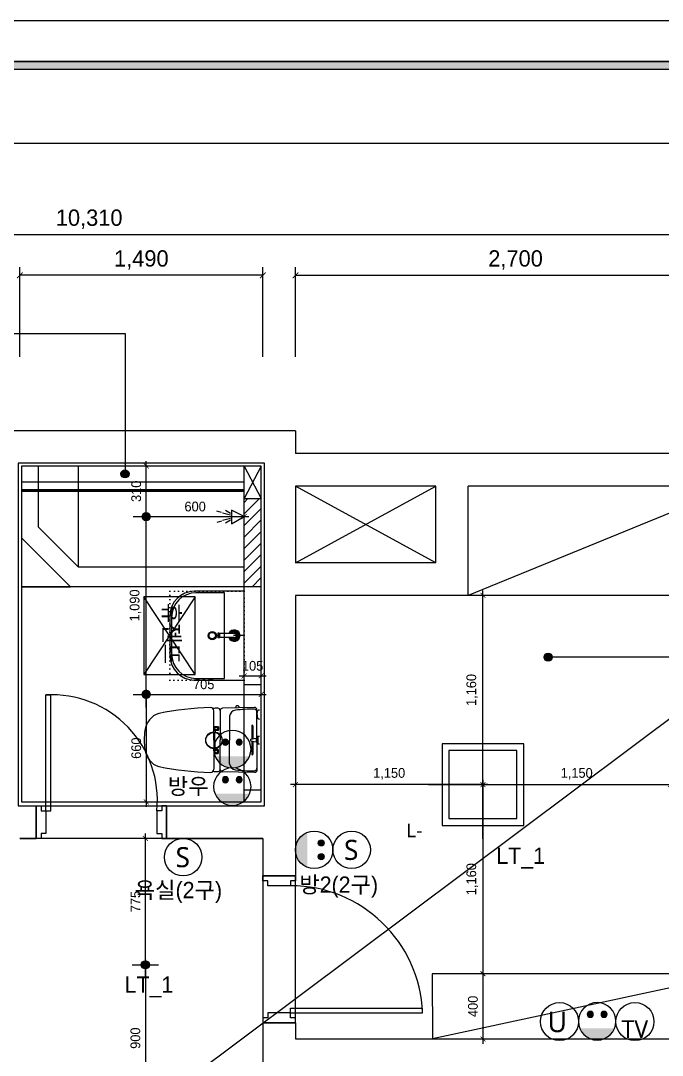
# Model space of a CAD drawing. Header units: inches. Extents: x 26859 to 99210, y 7818 to 34893.
# Drawn here: x 78504 to 82439, y 28049 to 34393 of the extents above; entities that cross this region are included whole.
import ezdxf
from ezdxf.enums import TextEntityAlignment as Align

# ---------------------------------------------------------------- set-up
doc = ezdxf.new("R2010")
doc.units = ezdxf.units.IN
doc.header["$LTSCALE"] = 100
doc.header["$MEASUREMENT"] = 0
doc.header["$PDSIZE"] = 700.071425
for name, pattern in [('DOT', [0.25, 0, -0.25]), ('HID', [2.5, 1.5, -1]), ('HID2', [1, 0.5, -0.5]), ('HIDDEN', [0.375, 0.25, -0.125])]:
    doc.linetypes.add(name, pattern=pattern)
for name, color, linetype in [('0-ELC TEXT', 7, 'Continuous'), ('03-WAL NEW', 3, 'Continuous'), ('06-FUR', 6, 'Continuous'), ('06-LIGHT', 4, 'Continuous'), ('07-DIM', 1, 'Continuous'), ('07-DIM WAL', 5, 'Continuous'), ('08-HAT', 8, 'Continuous'), ('3.기호.계단선', 30, 'Continuous'), ('BATH', 4, 'Continuous'), ('CO-BATH', 6, 'Continuous'), ('F-SYM', 7, 'Continuous'), ('fin', 5, 'Continuous'), ('FORM(YOURNAME)-11', 1, 'Continuous'), ('HL', 6, 'HIDDEN'), ('RC-LIGHT', 7, 'Continuous'), ('WAL NEW', 3, 'Continuous'), ('도면층2', 2, 'Continuous'), ('도면층4', 4, 'Continuous'), ('도면층5', 5, 'Continuous'), ('도면층8', 8, 'Continuous'), ('설비', 140, 'Continuous')]:
    doc.layers.add(name, color=color, linetype=linetype)
doc.styles.add('DH-TEXT', font='')
doc.styles.add('HY 울릉도 L', font='')
doc.styles.get("Standard").update_dxf_attribs({"font": 'txt.shx', "bigfont": 'whgtxt.shx'})
doc.styles.add('YOURNAME', font='HY울릉도M.TTF')
doc.styles.add('마감재', font='stylu.ttf')
doc.styles.add('코레일둥고', font='Korail_Round_Gothic_Medium.ttf')
doc.styles.get('DH-TEXT').set_extended_font_data('HY울릉도L')
doc.styles.get('HY 울릉도 L').set_extended_font_data('HY울릉도L')
doc.dimstyles.new('30', dxfattribs={"dimscale": 30, "dimtxt": 2, "dimasz": 1, "dimexe": 1, "dimexo": 1, "dimgap": 1, "dimtad": 1, "dimdec": 0, "dimrnd": 0.05, "dimdsep": 46, "dimlunit": 6, "dimtxsty": 'HY 울릉도 L', "dimblk": 'ARCHTICK', "dimcen": 2.5, "dimdle": 1, "dimclrd": 133, "dimclre": 133, "dimclrt": 30, "dimadec": 0, "dimazin": 0, "dimtfac": 1, "dimtdec": 0, "dimtix": 1, "dimtmove": 2, "dimatfit": 3, "dimldrblk": 'ARCHTICK', "dimfxl": 1, "dimlwd": -1, "dimlwe": -1, "dimarcsym": 0})
doc.dimstyles.new('벽치수 Copy of DIM-50', dxfattribs={"dimscale": 50, "dimtxt": 2, "dimasz": 0.7, "dimexe": 1, "dimexo": 1, "dimgap": 0.7, "dimtad": 1, "dimdec": 0, "dimzin": 1, "dimdsep": 46, "dimlunit": 6, "dimtxsty": '마감재', "dimblk": 'ARCHTICK', "dimcen": -0.09, "dimclrd": 256, "dimclre": 256, "dimclrt": 3, "dimadec": 0, "dimazin": 0, "dimtfac": 1, "dimtdec": 0, "dimtix": 1, "dimtmove": 2, "dimatfit": 0, "dimldrblk": 'ARCHTICK', "dimfxl": 1, "dimtolj": 1, "dimtzin": 0, "dimarcsym": 0})

# ---------------------------------------------------------------- blocks, each defined once
blk = doc.blocks.new('FORM-PLAN')
at = {"layer": 'FORM(YOURNAME)-11'}
h = blk.add_hatch(color=256, dxfattribs=at)
h.dxf.hatch_style = 1
h.paths.add_polyline_path([(-71444, 55115), (10556, 55115), (10556, 54915), (-71444, 54915)])
h.paths.add_polyline_path([(-71444, -2085), (10556, -2085), (10556, -2285), (-71444, -2285)])
at = {"layer": 'Defpoints', "color": 158}
for points in [[(-71444, -2285), (10556, -2285), (10556, 55115), (-71444, 55115)], [(-69444, 53115), (-64, 53115), (-64, 1215), (-69444, 1215)]]:
    blk.add_lwpolyline(points, close=True, dxfattribs=at)
at = {"layer": 'FORM(YOURNAME)-11', "color": 250}
blk.add_lwpolyline([(-72444, -3285), (11556, -3285), (11556, 56115), (-72444, 56115)], close=True, dxfattribs=at)
at = {"layer": 'FORM(YOURNAME)-11'}
blk.add_lwpolyline([(-71444, 55115), (10556, 55115), (10556, 54915), (-71444, 54915)], close=True, dxfattribs=at)
at = {"layer": 'FORM(YOURNAME)-11', "color": 3, "style": 'YOURNAME'}
for tag, height, p in [('1', 450, (9905, 18188)), ('2', 450, (9905, 17544)), ('3', 450, (9905, 16257)), ('4', 450, (9905, 14326)), ('5', 515, (9905, 12009)), ('6', 515, (9905, 9757)), ('7', 515, (9905, 7504)), ('8', 515, (9905, 5252)), ('9', 515, (9905, 2999)), ('10', 515, (5655, 811)), ('11', 515, (9905, 747)), ('12', 515, (5655, -1441)), ('13', 515, (9905, -1441))]:
    blk.add_attdef(tag, text='', height=height, dxfattribs=at).set_placement(p, align=Align.MIDDLE_RIGHT)
blk = doc.blocks.new('_ArchTick')
at = {"color": 0, "linetype": 'ByBlock', "const_width": 0.15}
blk.add_lwpolyline([(-0.5, -0.5), (0.5, 0.5)], dxfattribs=at)
blk = doc.blocks.new('*D216')
at = {"layer": '07-DIM', "lineweight": -2}
for p, q in [((73768.8, 32331.2), (73768.8, 33131.2)), ((84078.8, 32331.2), (84078.8, 33131.2)), ((73768.8, 33081.2), (84078.8, 33081.2))]:
    blk.add_line(p, q, dxfattribs=at)
at = {"layer": 'Defpoints', "color": 0}
for p in [(84078.8, 33081.2), (73768.8, 32281.2), (84078.8, 32281.2)]:
    blk.add_point(p, dxfattribs=at)
at = {"layer": '07-DIM', "lineweight": -2, "xscale": 35, "yscale": 35, "zscale": 35, "rotation": 180}
blk.add_blockref('_ArchTick', (73768.8, 33081.2), dxfattribs=at)
at = {"layer": '07-DIM', "lineweight": -2, "xscale": 35, "yscale": 35, "zscale": 35}
blk.add_blockref('_ArchTick', (84078.8, 33081.2), dxfattribs=at)
at = {"layer": '07-DIM', "color": 3, "insert": (78923.8, 33175.5), "char_height": 100, "attachment_point": 5, "style": '마감재'}
blk.add_mtext('\\A1;10,310', dxfattribs=at)
blk = doc.blocks.new('*D217')
at = {"layer": '07-DIM', "lineweight": -2}
for p, q in [((80188.8, 32331.2), (80188.8, 32881.2)), ((82888.8, 32331.2), (82888.8, 32881.2)), ((80188.8, 32831.2), (82888.8, 32831.2))]:
    blk.add_line(p, q, dxfattribs=at)
at = {"layer": 'Defpoints', "color": 0}
for p in [(82888.8, 32831.2), (80188.8, 32281.2), (82888.8, 32281.2)]:
    blk.add_point(p, dxfattribs=at)
at = {"layer": '07-DIM', "lineweight": -2, "xscale": 35, "yscale": 35, "zscale": 35, "rotation": 180}
blk.add_blockref('_ArchTick', (80188.8, 32831.2), dxfattribs=at)
at = {"layer": '07-DIM', "lineweight": -2, "xscale": 35, "yscale": 35, "zscale": 35}
blk.add_blockref('_ArchTick', (82888.8, 32831.2), dxfattribs=at)
at = {"layer": '07-DIM', "color": 3, "insert": (81538.8, 32925.5), "char_height": 100, "attachment_point": 5, "style": '마감재'}
blk.add_mtext('\\A1;2,700', dxfattribs=at)
blk = doc.blocks.new('*D219')
at = {"layer": '07-DIM', "lineweight": -2}
for p, q in [((78498.8, 32331.2), (78498.8, 32881.2)), ((79988.8, 32331.2), (79988.8, 32881.2)), ((79988.8, 32831.2), (78498.8, 32831.2))]:
    blk.add_line(p, q, dxfattribs=at)
at = {"layer": 'Defpoints', "color": 0}
for p in [(78498.8, 32831.2), (78498.8, 32281.2), (79988.8, 32281.2)]:
    blk.add_point(p, dxfattribs=at)
at = {"layer": '07-DIM', "lineweight": -2, "xscale": 35, "yscale": 35, "zscale": 35, "rotation": 180}
blk.add_blockref('_ArchTick', (78498.8, 32831.2), dxfattribs=at)
at = {"layer": '07-DIM', "lineweight": -2, "xscale": 35, "yscale": 35, "zscale": 35}
blk.add_blockref('_ArchTick', (79988.8, 32831.2), dxfattribs=at)
at = {"layer": '07-DIM', "color": 3, "insert": (79243.8, 32925.5), "char_height": 100, "attachment_point": 5, "style": '마감재'}
blk.add_mtext('\\A1;1,490', dxfattribs=at)
blk = doc.blocks.new('fffsere')
blk.add_circle((58066.1, 29978.7), 50)
at = {"layer": '도면층2'}
for p, q in [((58566.1, 31878.7), (51946.1, 31878.7)), ((58566.1, 31878.7), (58566.1, 31738.7)), ((61266.1, 31738.7), (58566.1, 31738.7)), ((59426.1, 31538.7), (58566.1, 31538.7)), ((58566.1, 31538.7), (58566.1, 31068.7)), ((59426.1, 31068.7), (59426.1, 31538.7)), ((59626.1, 30868.7), (59626.1, 31538.7)), ((61266.1, 31538.7), (59626.1, 31538.7)), ((59426.1, 31068.7), (58566.1, 31068.7)), ((59626.1, 30868.7), (58566.1, 30868.7)), ((58566.1, 30868.7), (58566.1, 29148.7)), ((56976.1, 29578.7), (56976.1, 29378.7)), ((57776.1, 29578.7), (57776.1, 29378.7)), ((56876.1, 29378.7), (56976.1, 29378.7)), ((57776.1, 29378.7), (58366.1, 29378.7)), ((58366.1, 29378.7), (58366.1, 29148.7)), ((58566.1, 29148.7), (58366.1, 29148.7)), ((58366.1, 28248.7), (58366.1, 27948.7)), ((58566.1, 28248.7), (58366.1, 28248.7)), ((58566.1, 28248.7), (58566.1, 28148.7)), ((58566.1, 28148.7), (61266.1, 28148.7))]:
    blk.add_line(p, q, dxfattribs=at)
blk.add_lwpolyline([(56866.1, 29578.7), (58376.1, 29578.7), (58376.1, 31678.7), (56866.1, 31678.7)], close=True, dxfattribs=at)
blk.add_lwpolyline([(58366.1, 29378.7), (56876.1, 29378.7)], dxfattribs=at)
at = {"layer": '도면층4'}
for p, q in [((57036.1, 29548.7), (57036.1, 30258.7)), ((57036.1, 30258.7), (57066.1, 30258.7)), ((57066.1, 29548.7), (57066.1, 30258.1)), ((56976.1, 29378.7), (56976.1, 29578.7)), ((56976.1, 29578.7), (56976.1, 29378.7)), ((57776.1, 29578.7), (57776.1, 29378.7)), ((57036.1, 29548.7), (57066.1, 29548.7)), ((57776.1, 29378.7), (56976.1, 29378.7)), ((58366.1, 29148.7), (58366.1, 28248.7)), ((58566.1, 29148.7), (58366.1, 29148.7)), ((58566.1, 28248.7), (58566.1, 29148.7)), ((58536.1, 28338.7), (59345.5, 28338.7)), ((58536.1, 28308.7), (58536.1, 28338.7)), ((58536.1, 28308.7), (59346.1, 28308.7)), ((59346.1, 28308.7), (59346.1, 28338.7)), ((58366.1, 28248.7), (58566.1, 28248.7)), ((58566.1, 28248.7), (58366.1, 28248.7))]:
    blk.add_line(p, q, dxfattribs=at)
for points in [[(56976.1, 29578.7), (57006.1, 29578.7), (57006.1, 29548.7), (57036.1, 29548.7), (57036.1, 29408.7), (57006.1, 29408.7), (57006.1, 29378.7), (56976.1, 29378.7), (56976.1, 29578.7)], [(57776.1, 29578.7), (57746.1, 29578.7), (57746.1, 29548.7), (57716.1, 29548.7), (57716.1, 29408.7), (57746.1, 29408.7), (57746.1, 29378.7), (57776.1, 29378.7), (57776.1, 29578.7)], [(58566.1, 29148.7), (58566.1, 29118.7), (58536.1, 29118.7), (58536.1, 29088.7), (58396.1, 29088.7), (58396.1, 29118.7), (58366.1, 29118.7), (58366.1, 29148.7), (58566.1, 29148.7)], [(58566.1, 28248.7), (58566.1, 28278.7), (58536.1, 28278.7), (58536.1, 28308.7), (58396.1, 28308.7), (58396.1, 28278.7), (58366.1, 28278.7), (58366.1, 28248.7), (58566.1, 28248.7)]]:
    blk.add_lwpolyline(points, dxfattribs=at)
at = {"layer": '도면층5'}
for centre, radius, start, end in [((57073.5, 29613.4), 645.8, 354.24437, 93.32764), ((58536.1, 28278.7), 810, 2.12255, 90)]:
    blk.add_arc(centre, radius, start, end, dxfattribs=at)
at = {"layer": '도면층8'}
for p, q in [((58566.1, 31068.7), (59426.1, 31538.7)), ((59426.1, 31068.7), (58566.1, 31538.7))]:
    blk.add_line(p, q, dxfattribs=at)
blk = doc.blocks.new('FFFF')
at = {"layer": 'WAL NEW'}
h = blk.add_hatch(dxfattribs=at)
h.set_pattern_fill('_USER', color=256, scale=50, angle=45, pattern_type=0)
h.set_pattern_definition([(45, (21367.22, -56.71), (-35.35534, 35.35534), [])])
h.paths.add_polyline_path([(79751.1, 30922), (79856.1, 30922), (79856.1, 31462), (79751.1, 31462)])
at = {"color": 8}
blk.add_line((79751.1, 30622), (79686.1, 30622), dxfattribs=at)
blk.add_circle((79566.1, 29982), 50, dxfattribs=at)
at = {"layer": '03-WAL NEW'}
for p, q in [((78491.1, 31286.7), (78491.1, 31662)), ((78735.8, 31042), (78735.8, 31662)), ((79751.1, 29602), (79751.1, 31662)), ((78491.1, 31286.7), (78735.8, 31042)), ((79751.1, 31042), (78735.8, 31042)), ((79856.1, 30922), (78386.1, 30922)), ((79751.1, 30322), (79856.1, 30322)), ((79751.1, 29677), (79856.1, 29677))]:
    blk.add_line(p, q, dxfattribs=at)
for points in [[(79751.1, 31462), (79856.1, 31462)], [(78386.1, 30922), (78686.1, 30922), (78386.1, 31222), (78386.1, 30922)]]:
    blk.add_lwpolyline(points, dxfattribs=at)
at = {"layer": '06-FUR', "color": 8}
for p, q in [((82766.1, 31538.7), (81126.1, 30868.7)), ((82766.1, 30868.7), (81126.1, 30868.7)), ((82766.1, 28548.7), (80906.1, 28148.7))]:
    blk.add_line(p, q, dxfattribs=at)
blk.add_lwpolyline([(80904, 28548.7), (80906.1, 28148.7), (82766.1, 28148.7), (82766.1, 28548.7)], close=True, dxfattribs=at)
at = {"layer": '08-HAT', "color": 1}
for p, q in [((79751.1, 31662), (79856.1, 31462)), ((79856.1, 31662), (79751.1, 31462))]:
    blk.add_line(p, q, dxfattribs=at)
at = {"layer": 'BATH', "color": 8}
for p, q in [((79602.4, 31350.7), (79549, 31350.7)), ((79612.2, 31376.7), (79583.5, 31385.2)), ((79669.6, 31350.7), (79616.9, 31350.7)), ((79667.6, 31361.1), (79619.4, 31373.5)), ((79667.6, 31340.2), (79619.4, 31327.8)), ((79667, 31370.9), (79637, 31389.8)), ((79751.1, 31352), (79673.5, 31391.7)), ((79673.5, 31391.7), (79673.5, 31307.6)), ((79673.5, 31307.6), (79751.1, 31352)), ((79612.2, 31324.6), (79583.5, 31316.1)), ((79667, 31330.4), (79637, 31311.5))]:
    blk.add_line(p, q, dxfattribs=at)
at = {"layer": 'BATH'}
blk.add_lwpolyline([(79856.1, 31662), (78386.1, 31662), (78386.1, 29602), (79856.1, 29602)], close=True, dxfattribs=at)
at = {"layer": 'CO-BATH', "color": 8}
for p, q in [((79751.1, 30894.5), (79446.1, 30894.5)), ((79631.1, 30884.5), (79456.1, 30884.5)), ((79631.1, 30359.5), (79631.1, 30884.5)), ((79751.1, 30349.5), (79751.1, 30894.5)), ((79296.1, 30744.5), (79296.1, 30499.5)), ((79306.1, 30734.5), (79306.1, 30509.5)), ((79590.6, 30636.5), (79590.6, 30607.5)), ((79595.6, 30636.5), (79590.6, 30636.5)), ((79595.6, 30607.5), (79590.6, 30607.5)), ((79595.6, 30636.5), (79595.6, 30607.5)), ((79600.6, 30635.5), (79595.6, 30635.5)), ((79600.6, 30608.5), (79595.6, 30608.5)), ((79600.6, 30635.5), (79600.6, 30608.5)), ((79691.1, 30634.5), (79600.6, 30634.5)), ((79691.1, 30609.5), (79600.6, 30609.5)), ((79446.1, 30349.5), (79751.1, 30349.5)), ((79456.1, 30359.5), (79631.1, 30359.5))]:
    blk.add_line(p, q, dxfattribs=at)
at = {"layer": 'CO-BATH', "color": 8, "linetype": 'DOT'}
blk.add_lwpolyline([(79296.1, 30894.5), (79296.1, 30349.5), (79751.1, 30349.5), (79751.1, 30894.5)], close=True, dxfattribs=at)
at = {"layer": 'CO-BATH', "color": 8}
for radius in [25, 20]:
    blk.add_circle((79556.1, 30622), radius, dxfattribs=at)
for centre, radius, start, end in [((79446.1, 30744.5), 150, 90, 180), ((79456.1, 30734.5), 150, 90, 180), ((79691.1, 30622), 35, 200.92481, 159.07514), ((79691.1, 30622), 30, 204.62429, 155.37566), ((79691.1, 30622), 25, 209.99998, 149.99998), ((79691.1, 30622), 18, 223.98294, 136.01701), ((79691.1, 30622), 12.5, 269.99998, 89.99998), ((79446.1, 30499.5), 150, 180, 270), ((79456.1, 30509.5), 150, 180, 270)]:
    blk.add_arc(centre, radius, start, end, dxfattribs=at)
at = {"layer": 'fin', "color": 8}
for p, q in [((79565.4, 29982), (79565.4, 30161.2)), ((79604.7, 30162.3), (79604.7, 29982)), ((79829.7, 29989.9), (79829.7, 30154.6)), ((79831.1, 30137.7), (79831.1, 30150.2)), ((79831.1, 30137.7), (79831.1, 30125.2)), ((79662.5, 30127.2), (79662.5, 29982)), ((79565.4, 29982), (79565.4, 29802.7)), ((79604.7, 29801.6), (79604.7, 29982)), ((79662.5, 29836.7), (79662.5, 29982)), ((79829.7, 29974), (79829.7, 29809.4))]:
    blk.add_line(p, q, dxfattribs=at)
for points in [[(79604.7, 30162.3, 0.371724), (79590, 30176.7, 0.003515), (79559, 30175.9, 0.320541)], [(79829.7, 30154.6), (79829.7, 30167, 0.421209), (79814.3, 30182), (79619.3, 30177.3, 0.001659)], [(79604.7, 29801.6, -0.371724), (79590, 29787.2, -0.003515), (79559, 29788, -0.320541)], [(79829.7, 29809.4), (79829.7, 29797, -0.421209), (79814.3, 29782), (79619.3, 29786.6, -0.001659)]]:
    blk.add_lwpolyline(points, format="xyb", dxfattribs=at)
for centre, radius, start, end in [((79267.7, 30026.2), 125.5, 108.2964, 173.42408), ((79634.4, 27977.2), 2205.9, 92.3333, 100.60807), ((79545.4, 30161.2), 20, 0, 92.3333), ((79619.7, 30162.3), 15, 91.36509, 180), ((79702.4, 30125.5), 40, 95.94375, 177.51291), ((79801.8, 29170.6), 1000, 89.31159, 95.94375), ((79813.7, 30154.6), 16, 0, 89.31159), ((79846.1, 30150.2), 15, 90, 180), ((79846.1, 30125.2), 15, 180, 270), ((79544.7, 29982), 405.9, 171.69926, 180), ((79544.7, 29982), 405.9, 180, 188.30074), ((79267.7, 29937.7), 125.5, 186.57592, 251.7036), ((79634.4, 31986.8), 2205.9, 259.39193, 267.6667), ((79702.4, 29838.5), 40, 182.48709, 264.05625), ((79545.4, 29802.7), 20, 267.6667, 0), ((79619.7, 29801.6), 15, 180, 268.63491), ((79801.8, 30793.3), 1000, 264.05625, 270.68841), ((79813.7, 29809.4), 16, 270.68841, 0)]:
    blk.add_arc(centre, radius, start, end, dxfattribs=at)
at = {"layer": 'HL', "color": 8, "linetype": 'Continuous'}
for p, q in [((79699.6, 30186.9), (79699.6, 30179.2)), ((79715.7, 30190.9), (79703.6, 30190.9)), ((79719.7, 30186.9), (79719.7, 30179.7)), ((79572.4, 29982), (79572.4, 30028.3)), ((79798.1, 30068.5), (79798.1, 29989.4)), ((79805.1, 30068.5), (79805.1, 29990.5)), ((79572.4, 29982), (79572.4, 29935.6)), ((79789.9, 29988), (79824.3, 29993.3)), ((79789.9, 29988), (79789.9, 29976)), ((79789.9, 29976), (79824.3, 29970.6)), ((79798.1, 29974.5), (79798.1, 29895.5)), ((79805.1, 29973.5), (79805.1, 29895.5)), ((79824.3, 29993.3), (79831.3, 29988.9)), ((79824.3, 29993.3), (79824.3, 29970.6)), ((79824.3, 29970.6), (79831.3, 29975)), ((79831.3, 29988.9), (79836.1, 29994.3)), ((79831.3, 29988.9), (79831.3, 29975)), ((79831.3, 29975), (79836.1, 29969.6)), ((79836.1, 30006), (79846.1, 30006)), ((79836.1, 30006), (79836.1, 29958)), ((79836.1, 29958), (79846.1, 29958))]:
    blk.add_line(p, q, dxfattribs=at)
for points in [[(79565.4, 30064.5), (79589.6, 30064.5, -0.414214), (79593.6, 30060.5), (79593.6, 30044.1, -0.414214), (79589.6, 30040.1), (79574, 30040.1), (79565.4, 30040.1)], [(79574, 30040.1), (79574, 30030.3, -0.414214), (79572, 30028.3), (79565.4, 30028.3)], [(79574, 29923.9), (79574, 29933.6, 0.414214), (79572, 29935.6), (79565.4, 29935.6)], [(79565.4, 29899.4), (79589.6, 29899.4, 0.414214), (79593.6, 29903.4), (79593.6, 29919.9, 0.414214), (79589.6, 29923.9), (79574, 29923.9), (79565.4, 29923.9)]]:
    blk.add_lwpolyline(points, format="xyb", dxfattribs=at)
for centre in [(79579.7, 30052), (79579.7, 29912)]:
    blk.add_circle(centre, 8, dxfattribs=at)
for centre, radius, start, end in [((79703.6, 30186.9), 4, 90, 180), ((79715.7, 30186.9), 4, 0, 90), ((79801.6, 30068.5), 3.5, 0, 180), ((79801.6, 29895.5), 3.5, 180, 0)]:
    blk.add_arc(centre, radius, start, end, dxfattribs=at)
blk.add_blockref('fffsere', (21500, 0))
blk = doc.blocks.new('G-101')
at = {"layer": 'RC-LIGHT', "color": 251}
for p, q in [((0, -400), (0, 400)), ((400, 0), (-400, 0))]:
    blk.add_line(p, q, dxfattribs=at)
at = {"layer": 'RC-LIGHT', "color": 7}
for p, q in [((-300, -300), (-300, 300)), ((-300, 300), (300, 300)), ((300, 300), (300, -300)), ((300, -300), (-300, -300))]:
    blk.add_line(p, q, dxfattribs=at)
at = {"layer": 'RC-LIGHT', "color": 1}
blk.add_lwpolyline([(-250, 250), (250, 250), (250, -250), (-250, -250)], close=True, dxfattribs=at)
at = {"layer": 'RC-LIGHT', "style": 'DH-TEXT'}
blk.add_attdef('L-', text='', height=100, dxfattribs=at).set_placement((383.2, -287.8), align=Align.TOP_LEFT)
blk = doc.blocks.new('*D253')
at = {"layer": '07-DIM WAL', "color": 133}
for p, q in [((81308.8, 29708.7), (81308.8, 29708.7)), ((81338.8, 29738.7), (81338.8, 28518.7)), ((81308.8, 28548.7), (81308.8, 28548.7))]:
    blk.add_line(p, q, dxfattribs=at)
at = {"layer": 'Defpoints', "color": 0}
for p in [(81338.8, 29708.7), (81338.8, 28548.7), (81338.8, 28548.7)]:
    blk.add_point(p, dxfattribs=at)
at = {"layer": '07-DIM WAL', "color": 133, "xscale": 30, "yscale": 30, "zscale": 30}
for p, rotation in [((81338.8, 29708.7), 90), ((81338.8, 28548.7), 270)]:
    blk.add_blockref('_ArchTick', p, dxfattribs=dict(at, rotation=rotation))
at = {"layer": '07-DIM WAL', "color": 30, "insert": (81272.9, 29128.7), "char_height": 60, "attachment_point": 5, "rotation": 90, "style": 'HY 울릉도 L'}
blk.add_mtext('1,160', dxfattribs=at)
blk = doc.blocks.new('*D254')
at = {"layer": '07-DIM WAL', "color": 133}
for p, q in [((81308.8, 28548.7), (81308.8, 28548.7)), ((81338.8, 28578.7), (81338.8, 28118.7)), ((81308.8, 28148.7), (81308.8, 28148.7))]:
    blk.add_line(p, q, dxfattribs=at)
at = {"layer": 'Defpoints', "color": 0}
for p in [(81338.8, 28548.7), (81338.8, 28148.7), (81338.8, 28148.7)]:
    blk.add_point(p, dxfattribs=at)
at = {"layer": '07-DIM WAL', "color": 133, "xscale": 30, "yscale": 30, "zscale": 30}
for p, rotation in [((81338.8, 28548.7), 90), ((81338.8, 28148.7), 270)]:
    blk.add_blockref('_ArchTick', p, dxfattribs=dict(at, rotation=rotation))
at = {"layer": '07-DIM WAL', "color": 30, "insert": (81277.6, 28348.7), "char_height": 60, "attachment_point": 5, "rotation": 90, "style": 'HY 울릉도 L'}
blk.add_mtext('400', dxfattribs=at)
blk = doc.blocks.new('*D255')
at = {"layer": '07-DIM WAL', "color": 133}
for p, q in [((81308.8, 29708.7), (82518.8, 29708.7)), ((81338.8, 29678.7), (81338.8, 29678.7)), ((82488.8, 29678.7), (82488.8, 29678.7))]:
    blk.add_line(p, q, dxfattribs=at)
at = {"layer": 'Defpoints', "color": 0}
for p in [(81338.8, 29708.7), (82488.8, 29708.7), (82488.8, 29708.7)]:
    blk.add_point(p, dxfattribs=at)
at = {"layer": '07-DIM WAL', "color": 133, "xscale": 30, "yscale": 30, "zscale": 30, "rotation": 180}
blk.add_blockref('_ArchTick', (81338.8, 29708.7), dxfattribs=at)
at = {"layer": '07-DIM WAL', "color": 133, "xscale": 30, "yscale": 30, "zscale": 30}
blk.add_blockref('_ArchTick', (82488.8, 29708.7), dxfattribs=at)
at = {"layer": '07-DIM WAL', "color": 30, "insert": (81913.8, 29774.6), "char_height": 60, "attachment_point": 5, "style": 'HY 울릉도 L'}
blk.add_mtext('1,150', dxfattribs=at)
blk = doc.blocks.new('*D257')
at = {"layer": '07-DIM WAL', "color": 133}
for p, q in [((81368.8, 29708.7), (80158.8, 29708.7)), ((80188.8, 29678.7), (80188.8, 29678.7)), ((81338.8, 29678.7), (81338.8, 29678.7))]:
    blk.add_line(p, q, dxfattribs=at)
at = {"layer": 'Defpoints', "color": 0}
for p in [(80188.8, 29708.7), (80188.8, 29708.7), (81338.8, 29708.7)]:
    blk.add_point(p, dxfattribs=at)
at = {"layer": '07-DIM WAL', "color": 133, "xscale": 30, "yscale": 30, "zscale": 30, "rotation": 180}
blk.add_blockref('_ArchTick', (80188.8, 29708.7), dxfattribs=at)
at = {"layer": '07-DIM WAL', "color": 133, "xscale": 30, "yscale": 30, "zscale": 30}
blk.add_blockref('_ArchTick', (81338.8, 29708.7), dxfattribs=at)
at = {"layer": '07-DIM WAL', "color": 30, "insert": (80763.8, 29774.6), "char_height": 60, "attachment_point": 5, "style": 'HY 울릉도 L'}
blk.add_mtext('1,150', dxfattribs=at)
blk = doc.blocks.new('*D258')
at = {"layer": '07-DIM WAL', "color": 133}
for p, q in [((81338.8, 29678.7), (81338.8, 30898.7)), ((81308.8, 30868.7), (81308.8, 30868.7)), ((81308.8, 29708.7), (81308.8, 29708.7))]:
    blk.add_line(p, q, dxfattribs=at)
at = {"layer": 'Defpoints', "color": 0}
for p in [(81338.8, 30868.7), (81338.8, 30868.7), (81338.8, 29708.7)]:
    blk.add_point(p, dxfattribs=at)
at = {"layer": '07-DIM WAL', "color": 133, "xscale": 30, "yscale": 30, "zscale": 30}
for p, rotation in [((81338.8, 30868.7), 90), ((81338.8, 29708.7), 270)]:
    blk.add_blockref('_ArchTick', p, dxfattribs=dict(at, rotation=rotation))
at = {"layer": '07-DIM WAL', "color": 30, "insert": (81272.9, 30288.7), "char_height": 60, "attachment_point": 5, "rotation": 90, "style": 'HY 울릉도 L'}
blk.add_mtext('1,160', dxfattribs=at)
blk = doc.blocks.new('1')
at = {"linetype": 'Continuous'}
h = blk.add_hatch(color=4, dxfattribs=at)
h.dxf.hatch_style = 1
edge = h.paths.add_edge_path()
edge.add_arc((11539653, -14273504), 37.5, 0, 360)
at = {"color": 1, "linetype": 'Continuous'}
for p, q in [((11539653, -14273637), (11539653, -14273370)), ((11539520, -14273504), (11539787, -14273504))]:
    blk.add_line(p, q, dxfattribs=at)
at = {"color": 4, "linetype": 'Continuous'}
for radius in [41.5, 37.5]:
    blk.add_circle((11539653, -14273504), radius, dxfattribs=at)
blk = doc.blocks.new('*D286')
at = {"layer": '07-DIM WAL', "color": 133}
for p, q in [((79268.8, 28633.7), (79268.8, 27673.7)), ((79238.8, 28603.7), (79238.8, 28603.7)), ((79298.8, 27703.7), (79298.8, 27703.7))]:
    blk.add_line(p, q, dxfattribs=at)
at = {"layer": 'Defpoints', "color": 0}
for p in [(79268.8, 28603.7), (79268.8, 27703.7), (79268.8, 27703.7)]:
    blk.add_point(p, dxfattribs=at)
at = {"layer": '07-DIM WAL', "color": 133, "xscale": 30, "yscale": 30, "zscale": 30}
for p, rotation in [((79268.8, 28603.7), 90), ((79268.8, 27703.7), 270)]:
    blk.add_blockref('_ArchTick', p, dxfattribs=dict(at, rotation=rotation))
at = {"layer": '07-DIM WAL', "color": 30, "insert": (79207.5, 28153.7), "char_height": 60, "attachment_point": 5, "rotation": 90, "style": 'HY 울릉도 L'}
blk.add_mtext('900', dxfattribs=at)
blk = doc.blocks.new('*D296')
at = {"layer": '07-DIM WAL', "color": 133}
for p, q in [((79238.8, 29378.7), (79238.8, 29378.7)), ((79268.8, 28573.7), (79268.8, 29408.7)), ((79238.8, 28603.7), (79238.8, 28603.7))]:
    blk.add_line(p, q, dxfattribs=at)
at = {"layer": 'Defpoints', "color": 0}
for p in [(79268.8, 29378.7), (79268.8, 29378.7), (79268.8, 28603.7)]:
    blk.add_point(p, dxfattribs=at)
at = {"layer": '07-DIM WAL', "color": 133, "xscale": 30, "yscale": 30, "zscale": 30}
for p, rotation in [((79268.8, 29378.7), 90), ((79268.8, 28603.7), 270)]:
    blk.add_blockref('_ArchTick', p, dxfattribs=dict(at, rotation=rotation))
at = {"layer": '07-DIM WAL', "color": 30, "insert": (79208.2, 28991.2), "char_height": 60, "attachment_point": 5, "rotation": 90, "style": 'HY 울릉도 L'}
blk.add_mtext('775', dxfattribs=at)
blk = doc.blocks.new('swich')
at = {"layer": '설비', "color": 140}
blk.add_circle((372828.6, -86554.1), 84, dxfattribs=at)
at = {"layer": '설비', "color": 140, "insert": (372858.7, -86509.1), "char_height": 90, "width": 143.497, "attachment_point": 3}
blk.add_mtext('{\\fMalgun Gothic|b0|i0|c129|p50;S}', dxfattribs=at)
blk = doc.blocks.new('egoo')
at = {"layer": '설비'}
h = blk.add_hatch(color=140, dxfattribs=at)
edge = h.paths.add_edge_path()
edge.add_arc((1015645.3, 443433.7), 22.3, 0, 360)
h = blk.add_hatch(color=140, dxfattribs=at)
edge = h.paths.add_edge_path()
edge.add_arc((1015747.7, 443433.7), 22.3, 0, 360)
h = blk.add_hatch(color=140, dxfattribs=at)
edge = h.paths.add_edge_path()
edge.add_line((1015826.3, 443329.1), (1015566.6, 443329.1))
edge.add_ellipse((1015696.5, 443381.5), major_axis=(99, 99), ratio=1, start_angle=156.95778, end_angle=293.04222)
at = {"layer": '설비', "color": 140}
for centre, radius in [((1015696.5, 443381.5), 140), ((1015645.3, 443433.7), 22.3), ((1015747.7, 443433.7), 22.3)]:
    blk.add_circle(centre, radius, dxfattribs=at)
blk = doc.blocks.new('utp')
at = {"layer": '설비', "color": 140}
blk.add_circle((372927.5, -86920.8), 140, dxfattribs=at)
at = {"layer": '설비', "color": 140, "insert": (372982.3, -87000.6), "char_height": 150, "width": 275.64, "attachment_point": 9}
blk.add_mtext('{\\fMalgun Gothic|b0|i0|c129|p50;U}', dxfattribs=at)
blk = doc.blocks.new('TV')
at = {"layer": '설비', "color": 140}
blk.add_circle((146226.7, 46947.4), 140, dxfattribs=at)
at = {"layer": '설비', "color": 140, "insert": (146088.1, 46827.7), "char_height": 130, "width": 275.64, "attachment_point": 7}
blk.add_mtext('\\pxsm1,qc;{\\fMalgun Gothic|b0|i0|c129|p50;TV}', dxfattribs=at)
blk = doc.blocks.new('*D311')
at = {"layer": '07-DIM WAL', "color": 133}
for p, q in [((79273.8, 31322), (79273.8, 31692)), ((79303.8, 31662), (79303.8, 31662)), ((79303.8, 31352), (79303.8, 31352))]:
    blk.add_line(p, q, dxfattribs=at)
at = {"layer": 'Defpoints', "color": 0}
for p in [(79273.8, 31662), (79273.8, 31662), (79273.8, 31352)]:
    blk.add_point(p, dxfattribs=at)
at = {"layer": '07-DIM WAL', "color": 133, "xscale": 30, "yscale": 30, "zscale": 30}
for p, rotation in [((79273.8, 31662), 90), ((79273.8, 31352), 270)]:
    blk.add_blockref('_ArchTick', p, dxfattribs=dict(at, rotation=rotation))
at = {"layer": '07-DIM WAL', "color": 30, "insert": (79212.5, 31507), "char_height": 60, "attachment_point": 5, "rotation": 90, "style": 'HY 울릉도 L'}
blk.add_mtext('310', dxfattribs=at)
blk = doc.blocks.new('*D417')
at = {"layer": '07-DIM WAL', "color": 133}
for p, q in [((79243.8, 31352), (79903.8, 31352)), ((79273.8, 31382), (79273.8, 31382)), ((79873.8, 31382), (79873.8, 31382))]:
    blk.add_line(p, q, dxfattribs=at)
at = {"layer": 'Defpoints', "color": 0}
for p in [(79273.8, 31352), (79873.8, 31352), (79873.8, 31352)]:
    blk.add_point(p, dxfattribs=at)
at = {"layer": '07-DIM WAL', "color": 133, "xscale": 30, "yscale": 30, "zscale": 30, "rotation": 180}
blk.add_blockref('_ArchTick', (79273.8, 31352), dxfattribs=at)
at = {"layer": '07-DIM WAL', "color": 133, "xscale": 30, "yscale": 30, "zscale": 30}
blk.add_blockref('_ArchTick', (79873.8, 31352), dxfattribs=at)
at = {"layer": '07-DIM WAL', "color": 30, "insert": (79573.8, 31413.2), "char_height": 60, "attachment_point": 5, "style": 'HY 울릉도 L'}
blk.add_mtext('600', dxfattribs=at)
blk = doc.blocks.new('*D419')
at = {"layer": '07-DIM WAL', "color": 133}
for p, q in [((79273.8, 30232), (79273.8, 31382)), ((79303.8, 31352), (79303.8, 31352)), ((79303.8, 30262), (79303.8, 30262))]:
    blk.add_line(p, q, dxfattribs=at)
at = {"layer": 'Defpoints', "color": 0}
for p in [(79273.8, 31352), (79273.8, 31352), (79273.8, 30262)]:
    blk.add_point(p, dxfattribs=at)
at = {"layer": '07-DIM WAL', "color": 133, "xscale": 30, "yscale": 30, "zscale": 30}
for p, rotation in [((79273.8, 31352), 90), ((79273.8, 30262), 270)]:
    blk.add_blockref('_ArchTick', p, dxfattribs=dict(at, rotation=rotation))
at = {"layer": '07-DIM WAL', "color": 30, "insert": (79207.9, 30807), "char_height": 60, "attachment_point": 5, "rotation": 90, "style": 'HY 울릉도 L'}
blk.add_mtext('1,090', dxfattribs=at)
blk = doc.blocks.new('*D418')
at = {"layer": '07-DIM WAL', "color": 133}
for p, q in [((79243.8, 30262), (80008.8, 30262)), ((79273.8, 30292), (79273.8, 30292)), ((79978.8, 30292), (79978.8, 30292))]:
    blk.add_line(p, q, dxfattribs=at)
at = {"layer": 'Defpoints', "color": 0}
for p in [(79273.8, 30262), (79978.8, 30262), (79978.8, 30262)]:
    blk.add_point(p, dxfattribs=at)
at = {"layer": '07-DIM WAL', "color": 133, "xscale": 30, "yscale": 30, "zscale": 30, "rotation": 180}
blk.add_blockref('_ArchTick', (79273.8, 30262), dxfattribs=at)
at = {"layer": '07-DIM WAL', "color": 133, "xscale": 30, "yscale": 30, "zscale": 30}
blk.add_blockref('_ArchTick', (79978.8, 30262), dxfattribs=at)
at = {"layer": '07-DIM WAL', "color": 30, "insert": (79626.3, 30323.3), "char_height": 60, "attachment_point": 5, "style": 'HY 울릉도 L'}
blk.add_mtext('705', dxfattribs=at)
blk = doc.blocks.new('*D420')
at = {"layer": '07-DIM WAL', "color": 133}
for p, q in [((79243.8, 30262), (79243.8, 30262)), ((79273.8, 30292), (79273.8, 29572)), ((79243.8, 29602), (79243.8, 29602))]:
    blk.add_line(p, q, dxfattribs=at)
at = {"layer": 'Defpoints', "color": 0}
for p in [(79273.8, 30262), (79273.8, 29602), (79273.8, 29602)]:
    blk.add_point(p, dxfattribs=at)
at = {"layer": '07-DIM WAL', "color": 133, "xscale": 30, "yscale": 30, "zscale": 30}
for p, rotation in [((79273.8, 30262), 90), ((79273.8, 29602), 270)]:
    blk.add_blockref('_ArchTick', p, dxfattribs=dict(at, rotation=rotation))
at = {"layer": '07-DIM WAL', "color": 30, "insert": (79212.6, 29932), "char_height": 60, "attachment_point": 5, "rotation": 90, "style": 'HY 울릉도 L'}
blk.add_mtext('660', dxfattribs=at)
blk = doc.blocks.new('*D421')
at = {"layer": '07-DIM WAL', "color": 133}
for p, q in [((79873.8, 30352), (79873.8, 30405.1)), ((79978.8, 30352), (79978.8, 30405.1)), ((79843.8, 30375.1), (80008.8, 30375.1))]:
    blk.add_line(p, q, dxfattribs=at)
at = {"layer": 'Defpoints', "color": 0}
for p in [(79978.8, 30375.1), (79873.8, 30322), (79978.8, 30322)]:
    blk.add_point(p, dxfattribs=at)
at = {"layer": '07-DIM WAL', "color": 133, "xscale": 30, "yscale": 30, "zscale": 30}
blk.add_blockref('_ArchTick', (79873.8, 30375.1), dxfattribs=at)
at = {"layer": '07-DIM WAL', "color": 133, "xscale": 30, "yscale": 30, "zscale": 30, "rotation": 180}
blk.add_blockref('_ArchTick', (79978.8, 30375.1), dxfattribs=at)
at = {"layer": '07-DIM WAL', "color": 30, "insert": (79926.3, 30436.4), "char_height": 60, "attachment_point": 5, "style": 'HY 울릉도 L'}
blk.add_mtext('105', dxfattribs=at)

msp = doc.modelspace()

# ---------------------------------------------------------------- hatches: boundary and pattern name
at = {"layer": '0-ELC TEXT'}
h = msp.add_hatch(color=256, dxfattribs=at)
h.dxf.hatch_style = 1
edge = h.paths.add_edge_path()
edge.add_arc((79144, 31613.7), 25, -180, 180, ccw=False)
h = msp.add_hatch(color=256, dxfattribs=at)
h.dxf.hatch_style = 1
edge = h.paths.add_edge_path()
edge.add_arc((81738.5, 30490), 25, 0, 360)

# ---------------------------------------------------------------- linework, layer by layer
msp.add_line((84894.6, 30490), (81738.5, 30490), dxfattribs=at)
msp.add_lwpolyline([(78070.6, 32474.7), (79144, 32474.7), (79144, 31613.7)], dxfattribs=at)
for centre in [(79144, 31613.7), (81738.5, 30490)]:
    msp.add_circle(centre, 25, dxfattribs=at)
at = {"layer": '06-LIGHT', "color": 10, "linetype": 'HID2', "const_width": 20}
msp.add_lwpolyline([(79873.8, 31512), (78508.8, 31512)], dxfattribs=at)
at = {"layer": '07-DIM WAL'}
msp.add_line((87204.9, 33642.6), (69859.9, 20667.6), dxfattribs=at)
at = {"layer": 'RC-LIGHT'}
msp.add_line((79873.8, 31562), (78508.8, 31562), dxfattribs=at)
at = {"layer": 'RC-LIGHT', "color": 10}
for p, q in [((79573.8, 30860.5), (79259.8, 30383.5)), ((79573.8, 30383.5), (79259.8, 30860.5))]:
    msp.add_line(p, q, dxfattribs=at)
msp.add_lwpolyline([(79259.8, 30860.5), (79259.8, 30383.5), (79573.8, 30383.5), (79573.8, 30860.5)], close=True, dxfattribs=at)

# ---------------------------------------------------------------- block references
msp.add_blockref('FFFF', (122.8, 0))
at = {"layer": 'F-SYM', "xscale": 0.2500000000000001, "yscale": 0.2500000000000001, "zscale": 0.2500000000000001}
msp.add_blockref('FORM-PLAN', (87221, 20363.8), dxfattribs=at)
at = {"layer": 'RC-LIGHT'}
for name, p, xscale, yscale, zscale in [('1', (-6872324.7, 8629848.2), 0.6024096385271789, 0.6024096385271789, 0.6024096385271789), ('1', (-6872324.7, 8628758.2), 0.6024096385271789, 0.6024096385271789, 0.6024096385271789), ('1', (-6872329.7, 8627099.9), 0.6024096385271789, 0.6024096385271789, 0.6024096385271789), ('TV', (-39584.5, -10867.5), 0.8333333333333334, 0.8333333333333334, 0.8333333333333334)]:
    msp.add_blockref(name, p, dxfattribs=dict(at, xscale=xscale, yscale=yscale, zscale=zscale))
at = {"layer": 'RC-LIGHT', "color": 140, "xscale": -0.8214285869294656, "yscale": 0.8214285869294656, "zscale": 0.8214285869294656}
for p in [(914123.7, -334280.5), (914123.7, -334510.5), (916361.5, -335949.2)]:
    msp.add_blockref('egoo', p, dxfattribs=at)
at = {"layer": 'RC-LIGHT'}
ref = msp.add_blockref('G-101', (81338.8, 29708.7), dxfattribs=dict(at, xscale=-0.8333333333333334, yscale=0.8333333333333334, zscale=0.8333333333333334))
ref.add_attrib('L-', 'L-', dxfattribs={"height": 83.33, "style": 'DH-TEXT'}).set_placement((80869.9, 29468.8), align=Align.TOP_LEFT)
at = {"layer": 'RC-LIGHT', "color": 140, "xscale": 0.8214285869294656, "yscale": 0.8214285869294656, "zscale": 0.8214285869294656, "rotation": 270}
msp.add_blockref('egoo', (-283902.4, 863630.5), dxfattribs=at)
at = {"layer": '설비', "color": 140, "xscale": 1.369047619047649, "yscale": 1.369047619047649, "zscale": 1.369047619047649}
for p in [(-430919.8, 147760.3), (-429886.3, 147805)]:
    msp.add_blockref('swich', p, dxfattribs=at)
at = {"layer": '설비', "color": 253, "true_color": 0x95d0ad, "xscale": 0.8333333333333334, "yscale": 0.8333333333333334, "zscale": 0.8333333333333334}
msp.add_blockref('utp', (-228964.6, 100689.4), dxfattribs=at)

# ---------------------------------------------------------------- texts
at = {"layer": '3.기호.계단선', "linetype": 'HID', "style": '코레일둥고'}
for p in [(81421.4, 29222.1), (79141.4, 28432.4)]:
    msp.add_text('LT_1', height=100, dxfattribs=at).set_placement(p)
at = {"layer": 'RC-LIGHT', "color": 10, "style": '코레일둥고'}
msp.add_text('휴젠뜨', height=100, rotation=270, dxfattribs=at).set_placement((79479.7, 30823.7), align=Align.TOP_LEFT)
at = {"layer": 'RC-LIGHT', "color": 140, "style": '코레일둥고'}
for s, p in [('방우', (79406, 29748.9)), ('욕실(2구)', (79202.6, 29112)), ('방2(2구)', (80212.2, 29145.2))]:
    msp.add_text(s, height=100, dxfattribs=at).set_placement(p, align=Align.TOP_LEFT)

# ---------------------------------------------------------------- dimensions: what is measured, and where the dimension line sits
at = {"layer": '07-DIM'}
for base, p1, p2, picture, middle in [((84078.8, 33081.2), (73768.8, 32281.2), (84078.8, 32281.2), '*D216', (78923.8, 33175.5)), ((78498.8, 32831.2), (79988.8, 32281.2), (78498.8, 32281.2), '*D219', (79243.8, 32925.5)), ((82888.8, 32831.2), (80188.8, 32281.2), (82888.8, 32281.2), '*D217', (81538.8, 32925.5))]:
    dim = msp.add_linear_dim(base=base, p1=p1, p2=p2, angle=0, dimstyle='벽치수 Copy of DIM-50', dxfattribs=at)
    dim.commit()
    dim.dimension.update_dxf_attribs({"geometry": picture, "text_midpoint": middle})
at = {"layer": '07-DIM WAL'}
for base, p1, p2, angle, picture, middle in [((79273.8, 31662), (79273.8, 31352), (79273.8, 31662), 90, '*D311', (79212.5, 31507)), ((79873.8, 31352), (79273.8, 31352), (79873.8, 31352), 0, '*D417', (79573.8, 31413.2)), ((79273.8, 31352), (79273.8, 30262), (79273.8, 31352), 90, '*D419', (79207.9, 30807)), ((81338.8, 30868.7), (81338.8, 29708.7), (81338.8, 30868.7), 90, '*D258', (81272.9, 30288.7)), ((79978.8, 30375.1), (79873.8, 30322), (79978.8, 30322), 0, '*D421', (79926.3, 30436.4)), ((79978.8, 30262), (79273.8, 30262), (79978.8, 30262), 0, '*D418', (79626.3, 30323.3)), ((79273.8, 29602), (79273.8, 30262), (79273.8, 29602), 90, '*D420', (79212.6, 29932)), ((80188.8, 29708.7), (81338.8, 29708.7), (80188.8, 29708.7), 180, '*D257', (80763.8, 29774.6)), ((82488.8, 29708.7), (81338.8, 29708.7), (82488.8, 29708.7), 180, '*D255', (81913.8, 29774.6)), ((81338.8, 28548.7), (81338.8, 29708.7), (81338.8, 28548.7), 90, '*D253', (81272.9, 29128.7)), ((79268.8, 29378.7), (79268.8, 28603.7), (79268.8, 29378.7), 90, '*D296', (79208.2, 28991.2)), ((79268.8, 27703.7), (79268.8, 28603.7), (79268.8, 27703.7), 90, '*D286', (79207.5, 28153.7)), ((81338.8, 28148.7), (81338.8, 28548.7), (81338.8, 28148.7), 90, '*D254', (81277.6, 28348.7))]:
    dim = msp.add_linear_dim(base=base, p1=p1, p2=p2, angle=angle, dimstyle='30', override={"dimfxl": 1.25, "dimarcsym": 2}, dxfattribs=at)
    dim.commit()
    dim.dimension.update_dxf_attribs({"geometry": picture, "text_midpoint": middle})

doc.saveas('drawing.dxf')
